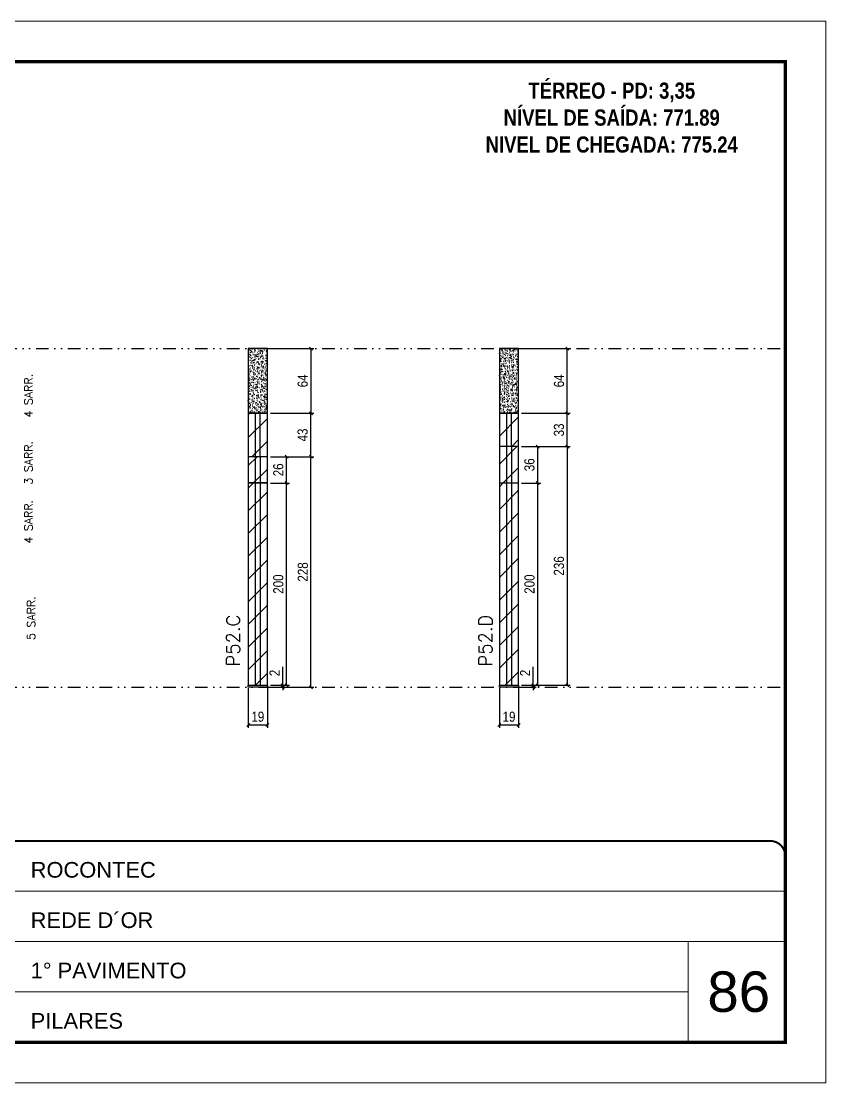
# Model space of a CAD drawing. Extents: x 2949 to 9203, y -16089 to 12527.
# Drawn here: x 5237 to 6033, y -12643 to -11593 of the extents above; entities that cross this region are included whole.
import ezdxf

# ---------------------------------------------------------------- set-up
doc = ezdxf.new("R2010")
doc.units = 0
for name, pattern in [('CONTINUO', [0]), ('DASHED', [0.75, 0.5, -0.25]), ('DIVIDE2', [0.625, 0.25, -0.125, 0, -0.125, 0, -0.125])]:
    doc.linetypes.add(name, pattern=pattern)
for name, color, linetype, lineweight in [('CARIMBO', 255, 'Continuous', 9), ('Folhas', 255, 'Continuous', 9), ('Hachura', 251, 'Continuous', 9), ('SARRAFO DE PRESSAO', 251, 'DASHED', 9), ('Texto Seção', 7, 'Continuous', 15)]:
    doc.layers.add(name, color=color, linetype=linetype, lineweight=lineweight)
for name, color, linetype in [('COTA', 241, 'Continuous'), ('NOMENCLATURA', 7, 'Continuous'), ('Nível', 160, 'Continuous'), ('Painéis', 200, 'Continuous'), ('SARR_2.2x7', 40, 'Continuous')]:
    doc.layers.add(name, color=color, linetype=linetype)
doc.styles.add('ARIAL', font='arial.ttf')
doc.styles.add('COTA TECNICA', font='techl___.ttf', dxfattribs={"height": 10})
doc.styles.add('COTA TECNICA-50', font='techl___.ttf', dxfattribs={"height": 10})
doc.styles.add('REGUA-120', font='ROMANS.shx', dxfattribs={"height": 15})
doc.styles.add('ROMANC', font='techb___.ttf', dxfattribs={"height": 2.5})
doc.styles.add('ROMANS', font='romans.shx')
doc.dimstyles.new('COTA PAINEL-50', dxfattribs={"dimtxt": 10, "dimasz": 3, "dimexe": 3, "dimexo": 3, "dimgap": 3, "dimtad": 1, "dimdec": 1, "dimzin": 12, "dimdsep": 46, "dimtxsty": 'COTA TECNICA-50', "dimblk1": 'OBLIQUE', "dimblk2": 'OBLIQUE', "dimsah": 1, "dimcen": 0.9, "dimclrd": 4, "dimclre": 4, "dimclrt": 240, "dimadec": 1, "dimazin": 3, "dimtfac": 1, "dimtdec": 1, "dimtmove": 0, "dimatfit": 3, "dimfxl": 1, "dimtolj": 1, "dimtzin": 12, "dimarcsym": 0})
doc.dimstyles.new('PAINEL', dxfattribs={"dimtxt": 10, "dimasz": 3, "dimexe": 3, "dimexo": 3, "dimgap": 3, "dimtad": 1, "dimdec": 1, "dimzin": 12, "dimdsep": 46, "dimtxsty": 'COTA TECNICA', "dimblk1": 'OBLIQUE', "dimblk2": 'OBLIQUE', "dimsah": 1, "dimcen": 0.9, "dimclrd": 4, "dimclre": 4, "dimclrt": 240, "dimadec": 1, "dimazin": 3, "dimtfac": 1, "dimtdec": 1, "dimtmove": 0, "dimatfit": 3, "dimfxl": 1, "dimtolj": 1, "dimtzin": 12, "dimarcsym": 0})
pattern_1 = [(45, (-127670.467, -38793.522), (-11.2253202, 11.2253202), [])]

# ---------------------------------------------------------------- blocks, each defined once
blk = doc.blocks.new('9999999999')
at = {"color": 30, "linetype": 'CONTINUO'}
for p, q in [((98564.6, 34379.6), (99584, 34379.6)), ((98564.6, 34329.8), (99488, 34329.8)), ((99584, 34329.8), (99488, 34329.8)), ((99488, 34329.8), (99488, 34230.2)), ((98564.6, 34280), (99488, 34280))]:
    blk.add_line(p, q, dxfattribs=at)
at = {"color": 30, "linetype": 'CONTINUO', "const_width": 2}
blk.add_lwpolyline([(99584, 34230.2), (99584, 34414.4, 0.414214), (99569, 34429.4), (98229, 34429.4, 0.414214), (98214, 34414.4), (98214, 34245.2, 0.414214), (98229, 34230.2), (99584, 34230.2)], format="xyb", dxfattribs=at)
at = {"layer": 'Folhas'}
blk.add_lwpolyline([(98139, 34190.2), (99624, 34190.2), (99624, 35240.2), (98139, 35240.2)], close=True, dxfattribs=at)
at = {"layer": 'Folhas', "color": 30, "const_width": 3}
blk.add_lwpolyline([(98214, 34230.2), (99584, 34230.2), (99584, 35200.2), (98214, 35200.2)], close=True, dxfattribs=at)
at = {"color": 7, "linetype": 'Continuous', "ltscale": 5, "style": 'ARIAL'}
for s, height, p in [('ROCONTEC', 15.48, (98837.7, 34393.1)), ('REDE D´OR', 15.48, (98837.7, 34343.3)), ('1° PAVIMENTO', 15.483, (98837.7, 34293.5)), ('PILARES', 15.48, (98837.7, 34243.7))]:
    blk.add_text(s, height=height, dxfattribs=at).set_placement(p)
blk = doc.blocks.new('_Oblique')
at = {"color": 0, "linetype": 'ByBlock', "lineweight": -2}
blk.add_line((-0.5, -0.5), (0.5, 0.5), dxfattribs=at)
blk = doc.blocks.new('*D3030')
at = {"layer": 'COTA', "color": 4, "lineweight": -2, "transparency": 16777216}
for p, q in [((5461.4, -12253.1), (5461.4, -12292.4)), ((5480.4, -12253.1), (5480.4, -12292.4)), ((5461.4, -12289.4), (5480.4, -12289.4))]:
    blk.add_line(p, q, dxfattribs=at)
at = {"layer": 'Defpoints', "color": 0, "transparency": 16777216}
for p in [(5461.4, -12250.1), (5480.4, -12250.1), (5480.4, -12289.4)]:
    blk.add_point(p, dxfattribs=at)
at = {"layer": 'COTA', "color": 4, "lineweight": -2, "transparency": 16777216, "xscale": 3, "yscale": 3, "zscale": 3, "rotation": 180}
blk.add_blockref('_Oblique', (5461.4, -12289.4), dxfattribs=at)
at = {"layer": 'COTA', "color": 4, "lineweight": -2, "transparency": 16777216, "xscale": 3, "yscale": 3, "zscale": 3}
blk.add_blockref('_Oblique', (5480.4, -12289.4), dxfattribs=at)
at = {"layer": 'COTA', "color": 240, "transparency": 16777216, "insert": (5470.9, -12281.3), "char_height": 10, "attachment_point": 5, "style": 'COTA TECNICA'}
blk.add_mtext('\\A1;19', dxfattribs=at)
blk = doc.blocks.new('*D3031')
at = {"layer": 'COTA', "color": 4, "lineweight": -2, "transparency": 16777216}
for p, q in [((5709.8, -12253.1), (5709.8, -12292.4)), ((5728.8, -12253.1), (5728.8, -12292.4)), ((5709.8, -12289.4), (5728.8, -12289.4))]:
    blk.add_line(p, q, dxfattribs=at)
at = {"layer": 'Defpoints', "color": 0, "transparency": 16777216}
for p in [(5709.8, -12250.1), (5728.8, -12250.1), (5728.8, -12289.4)]:
    blk.add_point(p, dxfattribs=at)
at = {"layer": 'COTA', "color": 4, "lineweight": -2, "transparency": 16777216, "xscale": 3, "yscale": 3, "zscale": 3, "rotation": 180}
blk.add_blockref('_Oblique', (5709.8, -12289.4), dxfattribs=at)
at = {"layer": 'COTA', "color": 4, "lineweight": -2, "transparency": 16777216, "xscale": 3, "yscale": 3, "zscale": 3}
blk.add_blockref('_Oblique', (5728.8, -12289.4), dxfattribs=at)
at = {"layer": 'COTA', "color": 240, "transparency": 16777216, "insert": (5719.3, -12281.3), "char_height": 10, "attachment_point": 5, "style": 'COTA TECNICA'}
blk.add_mtext('\\A1;19', dxfattribs=at)
blk = doc.blocks.new('*D3032')
at = {"layer": 'COTA', "color": 4, "lineweight": -2, "transparency": 16777216}
for p, q in [((5731.8, -12014.1), (5779.9, -12014.1)), ((5776.9, -12014.1), (5776.9, -12250.1)), ((5731.8, -12250.1), (5779.9, -12250.1))]:
    blk.add_line(p, q, dxfattribs=at)
at = {"layer": 'Defpoints', "color": 0, "transparency": 16777216}
for p in [(5728.8, -12014.1), (5728.8, -12250.1), (5776.9, -12250.1)]:
    blk.add_point(p, dxfattribs=at)
at = {"layer": 'COTA', "color": 4, "lineweight": -2, "transparency": 16777216, "xscale": 3, "yscale": 3, "zscale": 3}
for p, rotation in [((5776.9, -12014.1), 90), ((5776.9, -12250.1), 270)]:
    blk.add_blockref('_Oblique', p, dxfattribs=dict(at, rotation=rotation))
at = {"layer": 'COTA', "color": 240, "transparency": 16777216, "insert": (5768.7, -12132.1), "char_height": 10, "attachment_point": 5, "rotation": 90, "style": 'COTA TECNICA'}
blk.add_mtext('\\A1;236', dxfattribs=at)
blk = doc.blocks.new('*D3033')
at = {"layer": 'COTA', "color": 4, "lineweight": -2, "transparency": 16777216}
for p, q in [((5731.8, -11917.1), (5779.9, -11917.1)), ((5776.9, -11981.1), (5776.9, -11917.1)), ((5731.8, -11981.1), (5779.9, -11981.1))]:
    blk.add_line(p, q, dxfattribs=at)
at = {"layer": 'Defpoints', "color": 0, "transparency": 16777216}
for p in [(5728.8, -11917.1), (5776.9, -11917.1), (5728.8, -11981.1)]:
    blk.add_point(p, dxfattribs=at)
at = {"layer": 'COTA', "color": 4, "lineweight": -2, "transparency": 16777216, "xscale": 3, "yscale": 3, "zscale": 3}
for p, rotation in [((5776.9, -11917.1), 90), ((5776.9, -11981.1), 270)]:
    blk.add_blockref('_Oblique', p, dxfattribs=dict(at, rotation=rotation))
at = {"layer": 'COTA', "color": 240, "transparency": 16777216, "insert": (5768.8, -11949.1), "char_height": 10, "attachment_point": 5, "rotation": 90, "style": 'COTA TECNICA'}
blk.add_mtext('\\A1;64', dxfattribs=at)
blk = doc.blocks.new('*D3034')
at = {"layer": 'COTA', "color": 4, "lineweight": -2, "transparency": 16777216}
for p, q in [((5483.4, -12024.1), (5526.4, -12024.1)), ((5523.4, -12252.1), (5523.4, -12024.1)), ((5483.4, -12252.1), (5526.4, -12252.1))]:
    blk.add_line(p, q, dxfattribs=at)
at = {"layer": 'Defpoints', "color": 0, "transparency": 16777216}
for p in [(5480.4, -12024.1), (5523.4, -12024.1), (5480.4, -12252.1)]:
    blk.add_point(p, dxfattribs=at)
at = {"layer": 'COTA', "color": 4, "lineweight": -2, "transparency": 16777216, "xscale": 3, "yscale": 3, "zscale": 3}
for p, rotation in [((5523.4, -12024.1), 90), ((5523.4, -12252.1), 270)]:
    blk.add_blockref('_Oblique', p, dxfattribs=dict(at, rotation=rotation))
at = {"layer": 'COTA', "color": 240, "transparency": 16777216, "insert": (5515.4, -12138.1), "char_height": 10, "attachment_point": 5, "rotation": 90, "style": 'COTA TECNICA'}
blk.add_mtext('\\A1;228', dxfattribs=at)
blk = doc.blocks.new('*D3035')
at = {"layer": 'COTA', "color": 4, "lineweight": -2, "transparency": 16777216}
for p, q in [((5495.5, -12250.1), (5495.5, -12231.9)), ((5483.4, -12250.1), (5498.5, -12250.1)), ((5483.4, -12252.1), (5498.5, -12252.1)), ((5495.5, -12252.1), (5495.5, -12250.1)), ((5495.5, -12252.1), (5495.5, -12255.1))]:
    blk.add_line(p, q, dxfattribs=at)
at = {"layer": 'Defpoints', "color": 0, "transparency": 16777216}
for p in [(5480.4, -12250.1), (5480.4, -12252.1), (5495.5, -12250.1)]:
    blk.add_point(p, dxfattribs=at)
at = {"layer": 'COTA', "color": 4, "lineweight": -2, "transparency": 16777216, "xscale": 3, "yscale": 3, "zscale": 3}
for p, rotation in [((5495.5, -12250.1), 270), ((5495.5, -12252.1), 90)]:
    blk.add_blockref('_Oblique', p, dxfattribs=dict(at, rotation=rotation))
at = {"layer": 'COTA', "color": 240, "transparency": 16777216, "insert": (5487.5, -12238), "char_height": 10, "attachment_point": 5, "rotation": 90, "style": 'COTA TECNICA-50'}
blk.add_mtext('\\A1;2', dxfattribs=at)
blk = doc.blocks.new('*D3065')
at = {"layer": 'COTA', "color": 4, "linetype": 'ByBlock', "lineweight": -2, "transparency": 16777216}
for p, q in [((5483.4, -11917.1), (5526.4, -11917.1)), ((5523.4, -11917.1), (5523.4, -11981.1)), ((5483.4, -11981.1), (5526.4, -11981.1))]:
    blk.add_line(p, q, dxfattribs=at)
at = {"layer": 'Defpoints', "color": 0, "linetype": 'ByBlock', "transparency": 16777216}
for p in [(5480.4, -11917.1), (5480.4, -11981.1), (5523.4, -11981.1)]:
    blk.add_point(p, dxfattribs=at)
at = {"layer": 'COTA', "color": 4, "linetype": 'ByBlock', "lineweight": -2, "transparency": 16777216, "xscale": 3, "yscale": 3, "zscale": 3}
for p, rotation in [((5523.4, -11917.1), 90), ((5523.4, -11981.1), 270)]:
    blk.add_blockref('_Oblique', p, dxfattribs=dict(at, rotation=rotation))
at = {"layer": 'COTA', "color": 240, "linetype": 'ByBlock', "transparency": 16777216, "insert": (5515.3, -11949.1), "char_height": 10, "attachment_point": 5, "rotation": 90, "style": 'COTA TECNICA'}
blk.add_mtext('\\A1;64', dxfattribs=at)
blk = doc.blocks.new('*D3066')
at = {"layer": 'COTA', "color": 4, "linetype": 'ByBlock', "lineweight": -2, "transparency": 16777216}
for p, q in [((5483.4, -12050.1), (5502.3, -12050.1)), ((5499.3, -12250.1), (5499.3, -12050.1)), ((5483.4, -12250.1), (5502.3, -12250.1))]:
    blk.add_line(p, q, dxfattribs=at)
at = {"layer": 'Defpoints', "color": 0, "linetype": 'ByBlock', "transparency": 16777216}
for p in [(5480.4, -12050.1), (5499.3, -12050.1), (5480.4, -12250.1)]:
    blk.add_point(p, dxfattribs=at)
at = {"layer": 'COTA', "color": 4, "linetype": 'ByBlock', "lineweight": -2, "transparency": 16777216, "xscale": 3, "yscale": 3, "zscale": 3}
for p, rotation in [((5499.3, -12050.1), 90), ((5499.3, -12250.1), 270)]:
    blk.add_blockref('_Oblique', p, dxfattribs=dict(at, rotation=rotation))
at = {"layer": 'COTA', "color": 240, "linetype": 'ByBlock', "transparency": 16777216, "insert": (5491.2, -12150.1), "char_height": 10, "attachment_point": 5, "rotation": 90, "style": 'COTA TECNICA'}
blk.add_mtext('\\A1;200', dxfattribs=at)
blk = doc.blocks.new('*D3067')
at = {"layer": 'COTA', "color": 4, "linetype": 'ByBlock', "lineweight": -2, "transparency": 16777216}
for p, q in [((5483.4, -12024.1), (5502.3, -12024.1)), ((5499.3, -12050.1), (5499.3, -12024.1)), ((5483.4, -12050.1), (5502.3, -12050.1))]:
    blk.add_line(p, q, dxfattribs=at)
at = {"layer": 'Defpoints', "color": 0, "linetype": 'ByBlock', "transparency": 16777216}
for p in [(5480.4, -12024.1), (5499.3, -12024.1), (5480.4, -12050.1)]:
    blk.add_point(p, dxfattribs=at)
at = {"layer": 'COTA', "color": 4, "linetype": 'ByBlock', "lineweight": -2, "transparency": 16777216, "xscale": 3, "yscale": 3, "zscale": 3}
for p, rotation in [((5499.3, -12024.1), 90), ((5499.3, -12050.1), 270)]:
    blk.add_blockref('_Oblique', p, dxfattribs=dict(at, rotation=rotation))
at = {"layer": 'COTA', "color": 240, "linetype": 'ByBlock', "transparency": 16777216, "insert": (5491.2, -12037.1), "char_height": 10, "attachment_point": 5, "rotation": 90, "style": 'COTA TECNICA'}
blk.add_mtext('\\A1;26', dxfattribs=at)
blk = doc.blocks.new('*D3036')
at = {"layer": 'COTA', "color": 4, "linetype": 'ByBlock', "lineweight": -2, "transparency": 16777216}
for p, q in [((5731.8, -12050.1), (5750.7, -12050.1)), ((5747.7, -12250.1), (5747.7, -12050.1)), ((5731.8, -12250.1), (5750.7, -12250.1))]:
    blk.add_line(p, q, dxfattribs=at)
at = {"layer": 'Defpoints', "color": 0, "linetype": 'ByBlock', "transparency": 16777216}
for p in [(5728.8, -12050.1), (5747.7, -12050.1), (5728.8, -12250.1)]:
    blk.add_point(p, dxfattribs=at)
at = {"layer": 'COTA', "color": 4, "linetype": 'ByBlock', "lineweight": -2, "transparency": 16777216, "xscale": 3, "yscale": 3, "zscale": 3}
for p, rotation in [((5747.7, -12050.1), 90), ((5747.7, -12250.1), 270)]:
    blk.add_blockref('_Oblique', p, dxfattribs=dict(at, rotation=rotation))
at = {"layer": 'COTA', "color": 240, "linetype": 'ByBlock', "transparency": 16777216, "insert": (5739.6, -12150.1), "char_height": 10, "attachment_point": 5, "rotation": 90, "style": 'COTA TECNICA'}
blk.add_mtext('\\A1;200', dxfattribs=at)
blk = doc.blocks.new('*D3037')
at = {"layer": 'COTA', "color": 4, "linetype": 'ByBlock', "lineweight": -2, "transparency": 16777216}
for p, q in [((5731.8, -12014.1), (5750.7, -12014.1)), ((5747.7, -12050.1), (5747.7, -12014.1)), ((5731.8, -12050.1), (5750.7, -12050.1))]:
    blk.add_line(p, q, dxfattribs=at)
at = {"layer": 'Defpoints', "color": 0, "linetype": 'ByBlock', "transparency": 16777216}
for p in [(5728.8, -12014.1), (5747.7, -12014.1), (5728.8, -12050.1)]:
    blk.add_point(p, dxfattribs=at)
at = {"layer": 'COTA', "color": 4, "linetype": 'ByBlock', "lineweight": -2, "transparency": 16777216, "xscale": 3, "yscale": 3, "zscale": 3}
for p, rotation in [((5747.7, -12014.1), 90), ((5747.7, -12050.1), 270)]:
    blk.add_blockref('_Oblique', p, dxfattribs=dict(at, rotation=rotation))
at = {"layer": 'COTA', "color": 240, "linetype": 'ByBlock', "transparency": 16777216, "insert": (5739.5, -12032.1), "char_height": 10, "attachment_point": 5, "rotation": 90, "style": 'COTA TECNICA'}
blk.add_mtext('\\A1;36', dxfattribs=at)
blk = doc.blocks.new('*D3072')
at = {"layer": 'COTA', "color": 4, "linetype": 'ByBlock', "lineweight": -2, "transparency": 16777216}
for p, q in [((5743.2, -12250.1), (5743.2, -12231.9)), ((5731.8, -12250.1), (5746.2, -12250.1)), ((5731.8, -12252.1), (5746.2, -12252.1)), ((5743.2, -12252.1), (5743.2, -12250.1)), ((5743.2, -12252.1), (5743.2, -12255.1))]:
    blk.add_line(p, q, dxfattribs=at)
at = {"layer": 'Defpoints', "color": 0, "linetype": 'ByBlock', "transparency": 16777216}
for p in [(5728.8, -12250.1), (5728.8, -12252.1), (5743.2, -12250.1)]:
    blk.add_point(p, dxfattribs=at)
at = {"layer": 'COTA', "color": 4, "linetype": 'ByBlock', "lineweight": -2, "transparency": 16777216, "xscale": 3, "yscale": 3, "zscale": 3}
for p, rotation in [((5743.2, -12250.1), 270), ((5743.2, -12252.1), 90)]:
    blk.add_blockref('_Oblique', p, dxfattribs=dict(at, rotation=rotation))
at = {"layer": 'COTA', "color": 240, "linetype": 'ByBlock', "transparency": 16777216, "insert": (5735.2, -12238), "char_height": 10, "attachment_point": 5, "rotation": 90, "style": 'COTA TECNICA'}
blk.add_mtext('\\A1;2', dxfattribs=at)
blk = doc.blocks.new('*D3047')
at = {"layer": 'COTA', "color": 4, "lineweight": -2, "transparency": 16777216}
for p, q in [((5483.4, -11981.1), (5526.4, -11981.1)), ((5523.4, -12024.1), (5523.4, -11981.1)), ((5483.4, -12024.1), (5526.4, -12024.1))]:
    blk.add_line(p, q, dxfattribs=at)
at = {"layer": 'Defpoints', "color": 0, "transparency": 16777216}
for p in [(5480.4, -11981.1), (5523.4, -11981.1), (5480.4, -12024.1)]:
    blk.add_point(p, dxfattribs=at)
at = {"layer": 'COTA', "color": 4, "lineweight": -2, "transparency": 16777216, "xscale": 3, "yscale": 3, "zscale": 3}
for p, rotation in [((5523.4, -11981.1), 90), ((5523.4, -12024.1), 270)]:
    blk.add_blockref('_Oblique', p, dxfattribs=dict(at, rotation=rotation))
at = {"layer": 'COTA', "color": 240, "transparency": 16777216, "insert": (5515.2, -12002.6), "char_height": 10, "attachment_point": 5, "rotation": 90, "style": 'COTA TECNICA'}
blk.add_mtext('\\A1;43', dxfattribs=at)
blk = doc.blocks.new('*D3048')
at = {"layer": 'COTA', "color": 4, "lineweight": -2, "transparency": 16777216}
for p, q in [((5731.8, -11981.1), (5779.9, -11981.1)), ((5776.9, -12014.1), (5776.9, -11981.1)), ((5731.8, -12014.1), (5779.9, -12014.1))]:
    blk.add_line(p, q, dxfattribs=at)
at = {"layer": 'Defpoints', "color": 0, "transparency": 16777216}
for p in [(5728.8, -11981.1), (5776.9, -11981.1), (5728.8, -12014.1)]:
    blk.add_point(p, dxfattribs=at)
at = {"layer": 'COTA', "color": 4, "lineweight": -2, "transparency": 16777216, "xscale": 3, "yscale": 3, "zscale": 3}
for p, rotation in [((5776.9, -11981.1), 90), ((5776.9, -12014.1), 270)]:
    blk.add_blockref('_Oblique', p, dxfattribs=dict(at, rotation=rotation))
at = {"layer": 'COTA', "color": 240, "transparency": 16777216, "insert": (5768.7, -11997.6), "char_height": 10, "attachment_point": 5, "rotation": 90, "style": 'COTA TECNICA'}
blk.add_mtext('\\A1;33', dxfattribs=at)

msp = doc.modelspace()

# ---------------------------------------------------------------- hatches: boundary and pattern name
at = {"layer": 'COTA', "linetype": 'ByBlock'}
h = msp.add_hatch(dxfattribs=at)
h.set_pattern_fill('AR-CONC', color=256, scale=0.03)
h.set_pattern_definition([(50, (-126269.7358, -39969.097), (5.46554007, -0.47817257), [0.5715, -6.2865]), (355, (-126269.736, -39969.097), (-1.05730264, 5.73170536), [0.4572, -5.02921753]), (100.4514447, (-126269.2803, -39969.137), (4.40823741, 5.25353256), [0.48570026, -5.34270734]), (46.1842, (-126269.736, -39967.573), (8.13237123, -1.26126984), [0.85725, -9.42975]), (96.6355576, (-126269.058, -39967.678), (7.122124, 7.42278374), [0.7285507, -8.01406824]), (351.184151, (-126269.736, -39967.573), (7.122124, 7.42278374), [0.685799, -7.54379196]), (21, (-126268.9738, -39967.954), (4.54843174, -3.06795595), [0.5715, -6.2865]), (326, (-126268.974, -39967.954), (1.85406085, 5.52563898), [0.4572, -5.0292]), (71.451445, (-126268.5947, -39968.21), (6.40249258, 2.45768307), [0.48570026, -5.34269813]), (37.5, (-126269.7358, -39969.0971), (0.092658098, 2.536651166), [0, -4.96824, 0, -5.1054, 0, -5.04825]), (7.5, (-126269.7358, -39969.097), (2.004589875, 3.005417245), [0, -2.91084, 0, -4.85394, 0, -1.92405]), (327.5, (-126271.435, -39969.0971), (4.067717855, -0.17186232), [0, -1.905, 0, -5.9436, 0, -7.8867]), (317.5, (-126272.197, -39969.097), (4.44387544, 0.76279473), [0, -2.4765, 0, -3.94716, 0, -5.6007])])
h.paths.add_polyline_path([(5461.37, -11981.06), (5480.37, -11981.06), (5480.12, -11917.06), (5461.12, -11917.06)])
h = msp.add_hatch(dxfattribs=at)
h.set_pattern_fill('AR-CONC', color=256, scale=0.03)
h.set_pattern_definition([(50, (-126204.462, -39980.097), (5.46554007, -0.47817257), [0.5715, -6.2865]), (355, (-126204.462, -39980.097), (-1.05730264, 5.73170536), [0.4572, -5.02921753]), (100.4514447, (-126204.0066, -39980.137), (4.40823741, 5.25353256), [0.48570026, -5.34270734]), (46.1842, (-126204.462, -39978.573), (8.13237123, -1.26126984), [0.85725, -9.42975]), (96.6355576, (-126203.784, -39978.678), (7.122124, 7.42278374), [0.7285507, -8.01406824]), (351.184151, (-126204.462, -39978.573), (7.122124, 7.42278374), [0.685799, -7.54379196]), (21, (-126203.7, -39978.954), (4.54843174, -3.06795595), [0.5715, -6.2865]), (326, (-126203.7, -39978.954), (1.85406085, 5.52563898), [0.4572, -5.0292]), (71.451445, (-126203.321, -39979.21), (6.40249258, 2.45768307), [0.48570026, -5.34269813]), (37.5, (-126204.462, -39980.0971), (0.092658098, 2.536651166), [0, -4.96824, 0, -5.1054, 0, -5.04825]), (7.5, (-126204.462, -39980.097), (2.004589875, 3.005417245), [0, -2.91084, 0, -4.85394, 0, -1.92405]), (327.5, (-126206.1613, -39980.0971), (4.067717855, -0.17186232), [0, -1.905, 0, -5.9436, 0, -7.8867]), (317.5, (-126206.9233, -39980.097), (4.44387544, 0.76279473), [0, -2.4765, 0, -3.94716, 0, -5.6007])])
h.paths.add_polyline_path([(5709.81, -11981.06), (5728.81, -11981.06), (5728.81, -11917.06), (5709.81, -11917.06)])
at = {"layer": 'Hachura'}
h = msp.add_hatch(dxfattribs=at)
h.set_pattern_fill('ANSI31', color=256, scale=5)
h.paths.add_polyline_path([(5480.37, -11981.06), (5461.37, -11981.06), (5461.37, -12024.06), (5480.37, -12024.06)])
h = msp.add_hatch(dxfattribs=at)
h.set_pattern_fill('ANSI31', color=256, scale=5)
h.paths.add_polyline_path([(5728.81, -11981.06), (5709.81, -11981.06), (5709.81, -12014.06), (5728.81, -12014.06)])
at = {"layer": 'Hachura', "linetype": 'ByBlock'}
h = msp.add_hatch(dxfattribs=at)
h.set_pattern_fill('ANSI31', color=256, scale=5)
h.set_pattern_definition(pattern_1)
h.paths.add_polyline_path([(5728.81, -12014.06), (5709.81, -12014.06), (5709.81, -12050.06), (5728.81, -12050.06)])
h = msp.add_hatch(dxfattribs=at)
h.set_pattern_fill('ANSI31', color=256, scale=5)
h.set_pattern_definition(pattern_1)
h.paths.add_polyline_path([(5480.37, -12024.06), (5461.37, -12024.06), (5461.37, -12050.06), (5480.37, -12050.06)])
h = msp.add_hatch(dxfattribs=at)
h.set_pattern_fill('ANSI31', color=256, scale=5)
h.set_pattern_definition(pattern_1)
h.paths.add_polyline_path([(5480.37, -12050.06), (5461.37, -12050.06), (5461.37, -12250.06), (5480.37, -12250.06)])
h = msp.add_hatch(dxfattribs=at)
h.set_pattern_fill('ANSI31', color=256, scale=5)
h.set_pattern_definition(pattern_1)
h.paths.add_polyline_path([(5728.81, -12050.06), (5709.81, -12050.06), (5709.81, -12250.06), (5728.81, -12250.06)])

# ---------------------------------------------------------------- linework, layer by layer
at = {"layer": 'COTA', "linetype": 'ByBlock'}
for points in [[(5461.37, -11981.06), (5480.37, -11981.06), (5480.37, -11917.06), (5461.37, -11917.06)], [(5709.81, -11981.06), (5728.81, -11981.06), (5728.81, -11917.06), (5709.81, -11917.06)]]:
    msp.add_lwpolyline(points, close=True, dxfattribs=at)
at = {"layer": 'Nível', "color": 4, "linetype": 'DIVIDE2', "ltscale": 50}
for p, q in [((4622.53, -11917.06), (5992.53, -11917.06)), ((4622.53, -12252.06), (5992.53, -12252.06))]:
    msp.add_line(p, q, dxfattribs=at)
at = {"layer": 'Painéis'}
for p, q in [((5480.37, -11981.06), (5461.37, -11981.06)), ((5461.37, -11981.06), (5461.37, -12024.06)), ((5480.37, -12024.06), (5480.37, -11981.06)), ((5728.81, -11981.06), (5709.81, -11981.06)), ((5709.81, -11981.06), (5709.81, -12014.06)), ((5728.81, -12014.06), (5728.81, -11981.06)), ((5728.81, -12014.06), (5709.81, -12014.06)), ((5709.81, -12014.06), (5709.81, -12250.06)), ((5728.81, -12250.06), (5728.81, -12014.06)), ((5709.81, -12050.06), (5728.81, -12050.06)), ((5709.81, -12250.06), (5728.81, -12250.06)), ((5709.81, -12250.06), (5728.81, -12250.06)), ((5709.81, -12252.06), (5709.81, -12250.06)), ((5728.81, -12252.06), (5709.81, -12252.06)), ((5728.81, -12250.06), (5728.81, -12252.06))]:
    msp.add_line(p, q, dxfattribs=at)
for points in [[(5461.37, -12050.06), (5480.37, -12050.06), (5480.37, -12024.06), (5461.37, -12024.06)], [(5461.37, -12250.06), (5480.37, -12250.06), (5480.37, -12050.06), (5461.37, -12050.06)], [(5461.37, -12250.06), (5480.37, -12250.06), (5480.37, -12252.06), (5461.37, -12252.06)]]:
    msp.add_lwpolyline(points, close=True, dxfattribs=at)
at = {"layer": 'SARR_2.2x7'}
for p, q in [((5468.37, -11981.06), (5468.37, -12024.06)), ((5473.37, -12024.06), (5473.37, -11981.06)), ((5716.81, -11981.06), (5716.81, -12014.06)), ((5721.81, -12014.06), (5721.81, -11981.06)), ((5716.81, -12014.06), (5716.81, -12250.06)), ((5721.81, -12014.06), (5721.81, -12250.06)), ((5468.37, -12024.06), (5468.37, -12250.06)), ((5473.37, -12024.06), (5473.37, -12250.06))]:
    msp.add_line(p, q, dxfattribs=at)

# ---------------------------------------------------------------- block references
at = {"layer": 'SARRAFO DE PRESSAO', "color": 6, "linetype": 'ByBlock'}
msp.add_blockref('9999999999', (-93591.44, -46833.55), dxfattribs=at)

# ---------------------------------------------------------------- texts
at = {"layer": 'CARIMBO', "style": 'ARIAL'}
msp.add_text('86', height=40, dxfattribs=at).set_placement((5915.39, -12573.2))
at = {"layer": 'NOMENCLATURA', "color": 2, "insert": (5820.86, -11627.28), "char_height": 16, "attachment_point": 2, "style": 'ROMANC'}
msp.add_mtext_dynamic_manual_height_columns('\\PTÉRREO - PD: 3,35\\PNÍVEL DE SAÍDA: 771.89\\PNIVEL DE CHEGADA: 775.24', width=300.2766, gutter_width=1, heights=[0], dxfattribs=at)
at = {"layer": 'Texto Seção', "linetype": 'Continuous', "style": 'ROMANS'}
for s, p in [('4 SARR.', (5248.02, -11985.37)), ('3 SARR.', (5248.02, -12051.75)), ('4 SARR.', (5248.02, -12110.06)), ('5 SARR.', (5250.73, -12205.43))]:
    msp.add_text(s, height=8, rotation=90, dxfattribs=at).set_placement(p)
at = {"layer": 'Texto Seção', "char_height": 13, "width": 285.3299, "attachment_point": 7, "rotation": 90, "style": 'REGUA-120'}
for s, insert in [('P52.C', (5453.04, -12231.59)), ('P52.D', (5702.48, -12231.59))]:
    msp.add_mtext(s, dxfattribs=dict(at, insert=insert))

# ---------------------------------------------------------------- dimensions: what is measured, and where the dimension line sits
at = {"layer": 'COTA', "linetype": 'ByBlock'}
for base, p1, p2, picture, middle in [((5523.45, -11981.06), (5480.37, -11917.06), (5480.37, -11981.06), '*D3065', (5515.35, -11949.06)), ((5499.27, -12050.06), (5480.37, -12250.06), (5480.37, -12050.06), '*D3066', (5491.17, -12150.06)), ((5747.72, -12050.06), (5728.81, -12250.06), (5728.81, -12050.06), '*D3036', (5739.62, -12150.06)), ((5743.23, -12250.06), (5728.81, -12252.06), (5728.81, -12250.06), '*D3072', (5735.23, -12238))]:
    dim = msp.add_linear_dim(base=base, p1=p1, p2=p2, angle=90, dimstyle='PAINEL', dxfattribs=at)
    dim.commit()
    dim.dimension.update_dxf_attribs({"geometry": picture, "text_midpoint": middle})
at = {"layer": 'COTA'}
for base, p1, p2, picture, middle in [((5776.94, -11917.06), (5728.81, -11981.06), (5728.81, -11917.06), '*D3033', (5768.84, -11949.06)), ((5776.94, -12250.06), (5728.81, -12014.06), (5728.81, -12250.06), '*D3032', (5768.72, -12132.06)), ((5523.45, -12024.06), (5480.37, -12252.06), (5480.37, -12024.06), '*D3034', (5515.35, -12138.06))]:
    dim = msp.add_linear_dim(base=base, p1=p1, p2=p2, angle=90, dimstyle='PAINEL', override={"dimarcsym": 2}, dxfattribs=at)
    dim.commit()
    dim.dimension.update_dxf_attribs({"geometry": picture, "text_midpoint": middle})
for base, p1, p2, picture, middle in [((5523.45, -11981.06), (5480.37, -12024.06), (5480.37, -11981.06), '*D3047', (5515.23, -12002.56)), ((5776.94, -11981.06), (5728.81, -12014.06), (5728.81, -11981.06), '*D3048', (5768.72, -11997.56))]:
    dim = msp.add_linear_dim(base=base, p1=p1, p2=p2, angle=90, dimstyle='PAINEL', dxfattribs=at)
    dim.commit()
    dim.dimension.update_dxf_attribs({"geometry": picture, "text_midpoint": middle})
at = {"layer": 'COTA', "linetype": 'ByBlock'}
for base, p1, p2, picture, middle in [((5747.72, -12014.06), (5728.81, -12050.06), (5728.81, -12014.06), '*D3037', (5739.5, -12032.06)), ((5499.27, -12024.06), (5480.37, -12050.06), (5480.37, -12024.06), '*D3067', (5491.17, -12037.06))]:
    dim = msp.add_linear_dim(base=base, p1=p1, p2=p2, angle=90, dimstyle='PAINEL', override={"dimtmove": 1}, dxfattribs=at)
    dim.commit()
    dim.dimension.update_dxf_attribs({"geometry": picture, "text_midpoint": middle})
at = {"layer": 'COTA'}
dim = msp.add_linear_dim(base=(5495.45, -12250.06), p1=(5480.37, -12252.06), p2=(5480.37, -12250.06), angle=90, dimstyle='COTA PAINEL-50', dxfattribs=at)
dim.commit()
dim.dimension.update_dxf_attribs({"geometry": '*D3035', "text_midpoint": (5495.45, -12238), "dimtype": 160})
for base, p1, p2, picture, middle in [((5480.37, -12289.41), (5461.37, -12250.06), (5480.37, -12250.06), '*D3030', (5470.87, -12281.32)), ((5728.81, -12289.41), (5709.81, -12250.06), (5728.81, -12250.06), '*D3031', (5719.31, -12281.32))]:
    dim = msp.add_linear_dim(base=base, p1=p1, p2=p2, dimstyle='PAINEL', override={"dimarcsym": 2}, dxfattribs=at)
    dim.commit()
    dim.dimension.update_dxf_attribs({"geometry": picture, "text_midpoint": middle})

doc.saveas('drawing.dxf')
